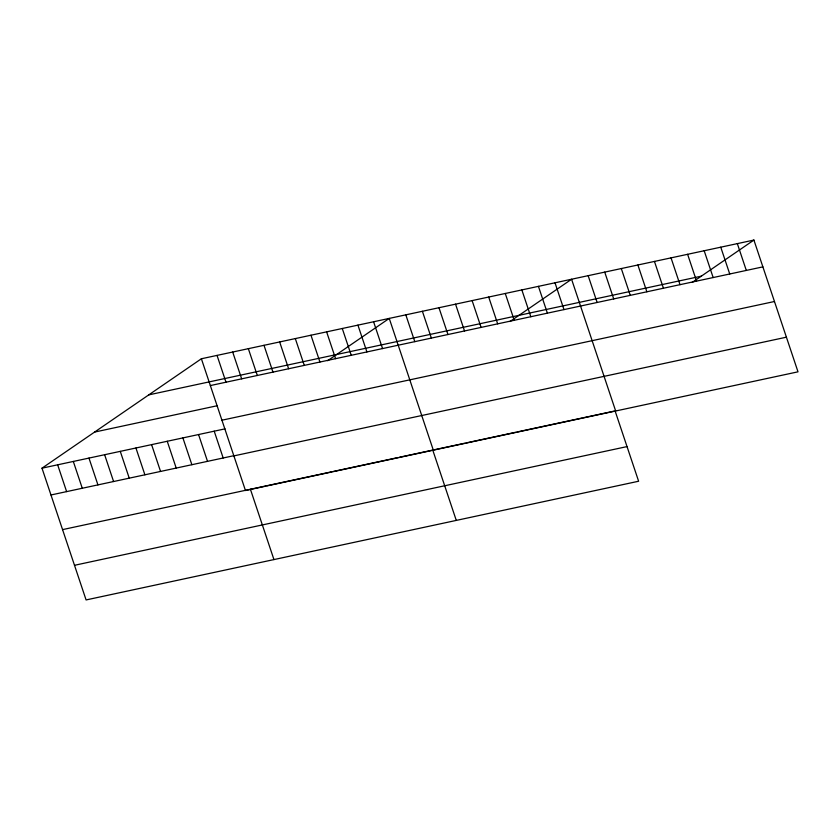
<?xml version="1.0" encoding="UTF-8"?>
<svg xmlns="http://www.w3.org/2000/svg" width="840" height="840" viewBox="0 0 840 840"><rect width="100%" height="100%" fill="white"/><g stroke="black" fill="none" stroke-linecap="round" stroke-linejoin="round"><path stroke-width="1.26" d="M615.09 410.918L638.621 481.236L86.09 599.938L42 468.174L201.38 358.764L753.911 240.061L798 371.826L245.469 490.529L201.38 358.764M327.611 360.717L389.245 318.413L433.325 450.167M509.954 321.542L571.578 279.237L615.668 410.991M692.286 282.366L753.911 240.061M148.785 394.874L701.316 276.171M210.347 385.57L762.888 266.868M94.595 432.075L217.423 405.689M221.939 420.21L774.47 301.507M42 468.174L225.047 428.852M50.967 494.981L234.014 455.658M233.877 455.889L786.408 337.187M62.559 529.62L265.724 485.971M266.994 485.699L332.02 471.723M333.302 471.45L398.328 457.485M399.599 457.212L464.625 443.237M465.906 442.964L515.634 432.274M516.905 432.002L581.942 418.036M583.212 417.764L613.809 411.191M74.498 565.299L627.029 446.596M737.341 243.621L746.308 270.428M720.762 247.191L729.729 273.987M704.183 250.751L713.16 277.546M687.614 254.31L696.581 281.117M671.034 257.87L680.001 284.676M654.454 261.429L663.432 288.236M637.885 264.988L646.852 291.795M621.306 268.559L630.273 295.355M604.726 272.118L613.704 298.914M588.158 275.678L597.125 302.474M554.999 282.796L563.976 309.603M538.429 286.356L547.397 313.163M521.85 289.916L530.817 316.722M505.271 293.486L514.248 320.281M488.702 297.045L497.669 323.841M472.122 300.605L481.089 327.411M455.543 304.164L464.52 330.971M438.974 307.724L447.941 334.53M422.394 311.283L431.361 338.09M405.815 314.853L414.792 341.649M432.757 450.082L456.278 520.401M373.59 321.772L382.557 348.579M357.935 325.132L366.901 351.939M342.279 328.503L351.246 355.299M326.623 331.863L335.591 358.669M310.968 335.223L319.935 362.03M295.312 338.594L304.28 365.389M279.657 341.954L288.624 368.76M264.002 345.314L272.969 372.12M248.346 348.673L257.313 375.48M232.691 352.044L241.658 378.84M217.035 355.404L226.002 382.211M250.415 489.258L273.945 559.577M214.21 431.183L223.178 457.989M198.555 434.543L207.522 461.349M182.9 437.913L191.867 464.709M167.244 441.273L176.211 468.08M151.589 444.633L160.555 471.44M135.933 448.004L144.9 474.8M120.278 451.364L129.245 478.17M104.622 454.724L113.589 481.53M88.967 458.084L97.933 484.89M73.311 461.454L82.278 488.25M57.655 464.814L66.623 491.62"/></g></svg>
